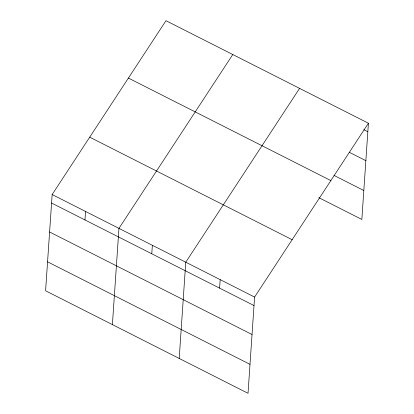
<?xml version="1.0" encoding="UTF-8"?>
<svg xmlns="http://www.w3.org/2000/svg" width="414" height="414" viewBox="0 0 414 414"><rect width="100%" height="100%" fill="white"/><g stroke="black" fill="none" stroke-linecap="round" stroke-linejoin="round"><path stroke-width="0.62" d="M52.154 194.544L45.592 290.773L248.027 393.3L254.589 297.066L368.408 123.227L165.973 20.7L52.154 194.544L254.589 297.066M84.973 219.958L85.553 211.461M112.396 324.607L118.958 228.373L232.777 54.534M151.778 253.787L152.357 245.29M179.2 358.441L185.762 262.207L299.581 88.368M219.596 288.134L220.176 279.636M368.408 123.227L361.846 219.456L318.832 197.669M363.813 129.691L367.829 131.724M349.219 152.248L365.852 160.673M333.994 175.401L363.818 190.507M128.412 78.07L330.848 180.592M89.714 137.174L292.149 239.701M51.574 203.041L254.01 305.563M49.602 231.99L252.033 334.517M47.569 261.824L249.999 364.346"/></g></svg>
